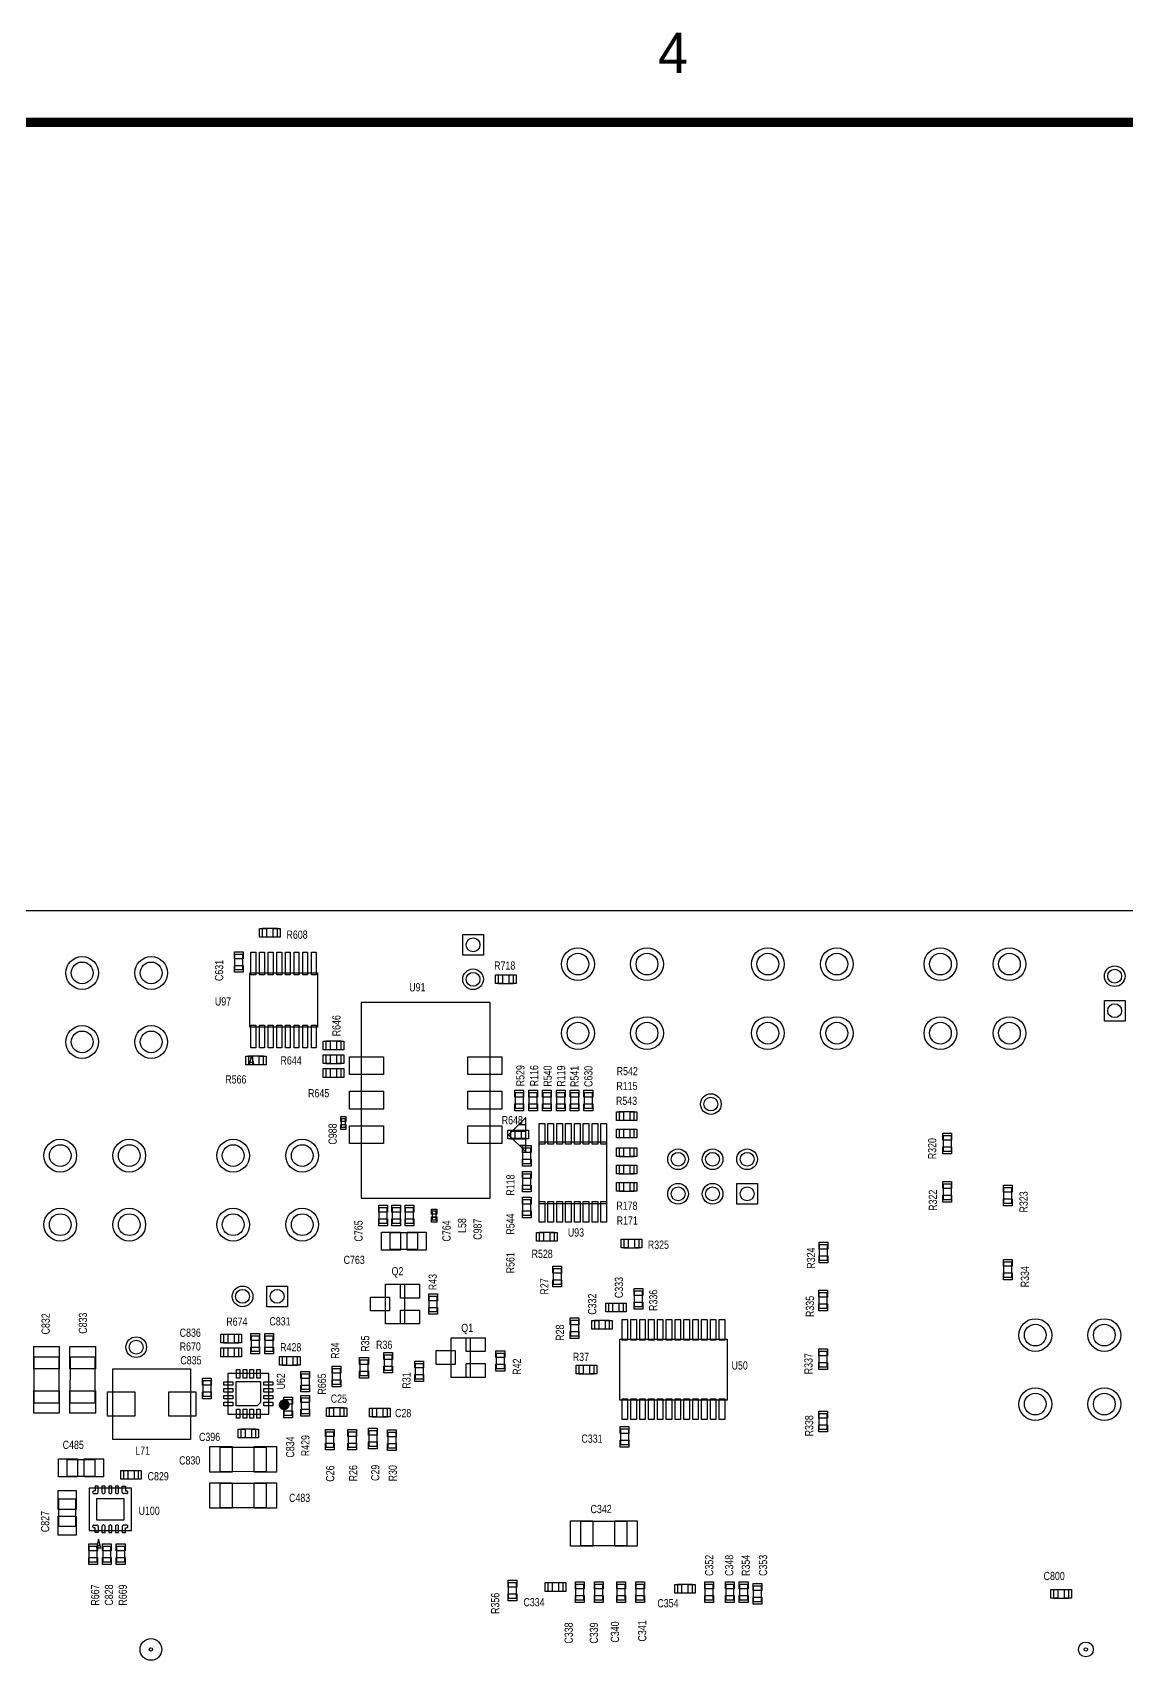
# Model space of a CAD drawing. Extents: x -13164 to 30582, y -10288 to 18382.
# Drawn here: x 5729 to 10482, y 11104 to 18197 of the extents above; entities that cross this region are included whole.
import ezdxf
from ezdxf.enums import TextEntityAlignment as Align

# ---------------------------------------------------------------- set-up
doc = ezdxf.new("R2010")
doc.units = 0
doc.layers.add('DF_ASSEMBLY_NOTES', color=2, linetype='CONTINUOUS')
doc.layers.add('DF_OUTLINE', color=110, linetype='CONTINUOUS')

# ---------------------------------------------------------------- blocks, each defined once
blk = doc.blocks.new('FIGURE_CIRCLE')
blk.add_circle((0, 0), 0.5)
blk = doc.blocks.new('FIGURE_SQUARE')
blk.add_lwpolyline([(-0.5, -0.5), (-0.5, 0.5), (0.5, 0.5), (0.5, -0.5)], close=True)

msp = doc.modelspace()

# ---------------------------------------------------------------- linework, layer by layer
at = {"layer": 'DF_ASSEMBLY_NOTES'}
for points in [[(14626.018, 14381.536), (14626.018, -3335), (2815, -3335), (2815, 14381.536), (14626.018, 14381.536)], [(6792.1615, 14302.768), (6726.1615, 14302.768), (6726.1615, 14266.768), (6792.1615, 14266.768), (6792.1615, 14302.768)], [(6606.1615, 14190.268), (6606.1615, 14124.268), (6642.1615, 14124.268), (6642.1615, 14190.268), (6606.1615, 14190.268)], [(6672.1615, 13874.518), (6672.1615, 14110.018), (6966.1615, 14110.018), (6966.1615, 13874.518), (6672.1615, 13874.518)], [(7752.1615, 14064.268), (7818.1615, 14064.268), (7818.1615, 14100.268), (7752.1615, 14100.268), (7752.1615, 14064.268)], [(7717.1704, 13981.9985), (7156.1344, 13981.9985), (7156.1344, 13131.6155), (7717.1704, 13131.6155), (7717.1704, 13981.9985)], [(7003.0188, 13776.9977), (7069.0188, 13776.9977), (7069.0188, 13812.9977), (7003.0188, 13812.9977), (7003.0188, 13776.9977)], [(6732.1615, 13747.765), (6666.1615, 13747.765), (6666.1615, 13711.765), (6732.1615, 13711.765), (6732.1615, 13747.765)], [(6679.8385, 13748.365), (6689.2165, 13710.865), (6670.4785, 13710.865), (6679.8385, 13748.365)], [(6686.932, 13720), (6672.7585, 13720)], [(7069.0173, 13693.0007), (7003.0173, 13693.0007), (7003.0173, 13657.0007), (7069.0173, 13657.0007), (7069.0173, 13693.0007)], [(7069.0188, 13753), (7003.0188, 13753), (7003.0188, 13717), (7069.0188, 13717), (7069.0188, 13753)], [(7861.6615, 13522.768), (7861.6615, 13588.768), (7825.6615, 13588.768), (7825.6615, 13522.768), (7861.6615, 13522.768)], [(7885.6645, 13588.768), (7885.6645, 13522.768), (7921.6645, 13522.768), (7921.6645, 13588.768), (7885.6645, 13588.768)], [(7981.6615, 13522.768), (7981.6615, 13588.768), (7945.6615, 13588.768), (7945.6615, 13522.768), (7981.6615, 13522.768)], [(8005.6615, 13588.768), (8005.6615, 13522.768), (8041.6615, 13522.768), (8041.6615, 13588.768), (8005.6615, 13588.768)], [(8101.6615, 13522.768), (8101.6615, 13588.768), (8065.6615, 13588.768), (8065.6615, 13522.768), (8101.6615, 13522.768)], [(8161.6615, 13522.768), (8161.6615, 13588.768), (8125.6615, 13588.768), (8125.6615, 13522.768), (8161.6615, 13522.768)], [(7088.1064, 13438.9169), (7088.1064, 13476.4169), (7070.1064, 13476.4169), (7070.1064, 13438.9169), (7088.1064, 13438.9169)], [(7796.6524, 13406.807), (7871.6524, 13331.807), (7871.6524, 13481.807), (7796.6524, 13406.807)], [(7871.6524, 13480), (7869.8454, 13480)], [(8343.5515, 13505.5), (8277.5515, 13505.5), (8277.5515, 13469.5), (8343.5515, 13469.5), (8343.5515, 13505.5)], [(7088.1064, 13450.9169), (7088.1064, 13464.4169), (7070.1064, 13464.4169), (7070.1064, 13450.9169), (7088.1064, 13450.9169)], [(7805.3725, 13389.4309), (7871.3725, 13389.4309), (7871.3725, 13425.4309), (7805.3725, 13425.4309), (7805.3725, 13389.4309)], [(7871.6524, 13420), (7809.8454, 13420)], [(7871.6524, 13450), (7839.8454, 13450)], [(8343.5515, 13430.0335), (8277.5515, 13430.0335), (8277.5515, 13394.0335), (8343.5515, 13394.0335), (8343.5515, 13430.0335)], [(7871.6524, 13390), (7813.4595, 13390)], [(7871.6524, 13360), (7843.4595, 13360)], [(7894.018, 13282), (7894.018, 13348), (7858.018, 13348), (7858.018, 13282), (7894.018, 13282)], [(8223.805, 13107.8965), (8223.805, 13373.6395), (7928.518, 13373.6395), (7928.518, 13107.8965), (8223.805, 13107.8965)], [(8343.5515, 13348.4665), (8277.5515, 13348.4665), (8277.5515, 13312.4665), (8343.5515, 13312.4665), (8343.5515, 13348.4665)], [(9721.6615, 13335.7345), (9721.6615, 13401.7345), (9685.6615, 13401.7345), (9685.6615, 13335.7345), (9721.6615, 13335.7345)], [(8343.5515, 13273), (8277.5515, 13273), (8277.5515, 13237), (8343.5515, 13237), (8343.5515, 13273)], [(7858.018, 13235.5), (7858.018, 13169.5), (7894.018, 13169.5), (7894.018, 13235.5), (7858.018, 13235.5)], [(8343.5515, 13198), (8277.5515, 13198), (8277.5515, 13162), (8343.5515, 13162), (8343.5515, 13198)], [(7858.018, 13123), (7858.018, 13057), (7894.018, 13057), (7894.018, 13123), (7858.018, 13123)], [(9721.6615, 13125.7345), (9721.6615, 13191.7345), (9685.6615, 13191.7345), (9685.6615, 13125.7345), (9721.6615, 13125.7345)], [(9948.1615, 13175.8015), (9948.1615, 13109.8015), (9984.1615, 13109.8015), (9984.1615, 13175.8015), (9948.1615, 13175.8015)], [(7269.853, 13022.3275), (7269.853, 13088.3275), (7233.853, 13088.3275), (7233.853, 13022.3275), (7269.853, 13022.3275)], [(7326.853, 13022.3275), (7326.853, 13088.3275), (7290.853, 13088.3275), (7290.853, 13022.3275), (7326.853, 13022.3275)], [(7347.853, 13088.3275), (7347.853, 13022.3275), (7383.853, 13022.3275), (7383.853, 13088.3275), (7347.853, 13088.3275)], [(7464.853, 13074.0775), (7464.853, 13036.5775), (7482.853, 13036.5775), (7482.853, 13074.0775), (7464.853, 13074.0775)], [(7464.853, 13062.0775), (7464.853, 13048.5775), (7482.853, 13048.5775), (7482.853, 13062.0775), (7464.853, 13062.0775)], [(7281.853, 12981.0775), (7401.853, 12981.0775), (7401.853, 12907.5775), (7281.853, 12907.5775), (7281.853, 12981.0775)], [(7930.6615, 12945.268), (7996.6615, 12945.268), (7996.6615, 12981.268), (7930.6615, 12981.268), (7930.6615, 12945.268)], [(8298.628, 12915.268), (8364.628, 12915.268), (8364.628, 12951.268), (8298.628, 12951.268), (8298.628, 12915.268)], [(9183.1615, 12861.7345), (9183.1615, 12927.7345), (9147.1615, 12927.7345), (9147.1615, 12861.7345), (9183.1615, 12861.7345)], [(9948.1615, 12853.3015), (9948.1615, 12787.3015), (9984.1615, 12787.3015), (9984.1615, 12853.3015), (9948.1615, 12853.3015)], [(8026.6615, 12757.768), (8026.6615, 12823.768), (7990.6615, 12823.768), (7990.6615, 12757.768), (8026.6615, 12757.768)], [(7345.006, 12584.548), (7262.323, 12584.548), (7262.323, 12756.9895), (7345.006, 12756.9895), (7345.006, 12584.548)], [(7486.6615, 12637.765), (7486.6615, 12703.765), (7450.6615, 12703.765), (7450.6615, 12637.765), (7486.6615, 12637.765)], [(8379.1615, 12660.7345), (8379.1615, 12726.7345), (8343.1615, 12726.7345), (8343.1615, 12660.7345), (8379.1615, 12660.7345)], [(9181.6615, 12653.2345), (9181.6615, 12719.2345), (9145.6615, 12719.2345), (9145.6615, 12653.2345), (9181.6615, 12653.2345)], [(8296.6615, 12673.768), (8230.6615, 12673.768), (8230.6615, 12637.768), (8296.6615, 12637.768), (8296.6615, 12673.768)], [(8065.6615, 12598.768), (8065.6615, 12532.768), (8101.6615, 12532.768), (8101.6615, 12598.768), (8065.6615, 12598.768)], [(8236.195, 12598.768), (8170.195, 12598.768), (8170.195, 12562.768), (8236.195, 12562.768), (8236.195, 12598.768)], [(6558.1615, 12502.768), (6624.1615, 12502.768), (6624.1615, 12538.768), (6558.1615, 12538.768), (6558.1615, 12502.768)], [(6714.1615, 12465.2665), (6714.1615, 12531.2665), (6678.1615, 12531.2665), (6678.1615, 12465.2665), (6714.1615, 12465.2665)], [(6774.1615, 12465.268), (6774.1615, 12531.268), (6738.1615, 12531.268), (6738.1615, 12465.268), (6774.1615, 12465.268)], [(7630, 12352.048), (7547.323, 12352.048), (7547.323, 12524.488), (7630, 12524.488), (7630, 12352.048)], [(8280.3025, 12252.8995), (8280.3025, 12518.6365), (8746.8325, 12518.6365), (8746.8325, 12252.8995), (8280.3025, 12252.8995)], [(5734.6615, 12240.271), (5735.4115, 12441.271), (5841.9115, 12441.271), (5841.9115, 12240.271), (5735.4115, 12240.271)], [(5892.1615, 12240.271), (5892.9115, 12441.271), (5999.4115, 12441.271), (5999.4115, 12240.271), (5892.9115, 12240.271)], [(6558.16, 12442.768), (6624.16, 12442.768), (6624.16, 12478.768), (6558.16, 12478.768), (6558.16, 12442.768)], [(6813.1615, 12405.268), (6879.1615, 12405.268), (6879.1615, 12441.268), (6813.1615, 12441.268), (6813.1615, 12405.268)], [(7150.6615, 12426.268), (7150.6615, 12360.268), (7186.6615, 12360.268), (7186.6615, 12426.268), (7150.6615, 12426.268)], [(7255.6615, 12448.768), (7255.6615, 12382.768), (7291.6615, 12382.768), (7291.6615, 12448.768), (7255.6615, 12448.768)], [(7779.1615, 12390.268), (7779.1615, 12456.268), (7743.1615, 12456.268), (7743.1615, 12390.268), (7779.1615, 12390.268)], [(9181.6615, 12398.2345), (9181.6615, 12464.2345), (9145.6615, 12464.2345), (9145.6615, 12398.2345), (9181.6615, 12398.2345)], [(6399.7015, 12082.225), (6077.857, 12082.225), (6077.857, 12389.305), (6414.46, 12389.305), (6414.46, 12082.225), (6399.7015, 12082.225)], [(6577.573, 12192.1765), (6754.756, 12192.1765), (6754.756, 12369.3595), (6577.573, 12369.3595), (6577.573, 12192.1765)], [(6931.6615, 12300.2665), (6931.6615, 12366.2665), (6895.6615, 12366.2665), (6895.6615, 12300.2665), (6931.6615, 12300.2665)], [(7066.6615, 12322.768), (7066.6615, 12388.768), (7030.6615, 12388.768), (7030.6615, 12322.768), (7066.6615, 12322.768)], [(7390.6615, 12411.268), (7390.6615, 12345.268), (7426.6615, 12345.268), (7426.6615, 12411.268), (7390.6615, 12411.268)], [(8168.695, 12403.768), (8102.695, 12403.768), (8102.695, 12367.768), (8168.695, 12367.768), (8168.695, 12403.768)], [(6468.163, 12336.2665), (6468.163, 12270.2665), (6504.163, 12270.2665), (6504.163, 12336.2665), (6468.163, 12336.2665)], [(6613.018, 12333.9145), (6719.305, 12333.9145), (6719.305, 12242.3845), (6704.548, 12227.6275), (6613.018, 12227.6275), (6613.018, 12333.9145)], [(6820.6645, 12253.7695), (6820.6645, 12187.7695), (6856.6645, 12187.7695), (6856.6645, 12253.7695), (6820.6645, 12253.7695)], [(6931.6585, 12195.268), (6931.6585, 12261.268), (6895.6585, 12261.268), (6895.6585, 12195.268), (6931.6585, 12195.268)], [(7017.154, 12182.9905), (7083.154, 12182.9905), (7083.154, 12218.9905), (7017.154, 12218.9905), (7017.154, 12182.9905)], [(7204.654, 12180.7405), (7270.654, 12180.7405), (7270.654, 12216.7405), (7204.654, 12216.7405), (7204.654, 12180.7405)], [(9145.6615, 12193.3015), (9145.6615, 12127.3015), (9181.6615, 12127.3015), (9181.6615, 12193.3015), (9145.6615, 12193.3015)], [(6699.16, 12126.2665), (6633.16, 12126.2665), (6633.16, 12090.2665), (6699.16, 12090.2665), (6699.16, 12126.2665)], [(7038.154, 12047.9905), (7038.154, 12113.9905), (7002.154, 12113.9905), (7002.154, 12047.9905), (7038.154, 12047.9905)], [(7135.654, 12047.9905), (7135.654, 12113.9905), (7099.654, 12113.9905), (7099.654, 12047.9905), (7135.654, 12047.9905)], [(7225.654, 12053.2405), (7225.654, 12119.2405), (7189.654, 12119.2405), (7189.654, 12053.2405), (7225.654, 12053.2405)], [(7272.154, 12111.7405), (7272.154, 12045.7405), (7308.154, 12045.7405), (7308.154, 12111.7405), (7272.154, 12111.7405)], [(8283.1585, 12126.268), (8283.1585, 12060.268), (8319.1585, 12060.268), (8319.1585, 12126.268), (8283.1585, 12126.268)], [(5998.6615, 11921.518), (5878.6615, 11921.518), (5878.6615, 11995.018), (5998.6615, 11995.018), (5998.6615, 11921.518)], [(6744.1585, 11941.768), (6543.1585, 11942.518), (6543.1585, 12049.018), (6744.1585, 12049.018), (6744.1585, 11942.518)], [(6123.1615, 11910.268), (6189.1615, 11910.268), (6189.1615, 11946.268), (6123.1615, 11946.268), (6123.1615, 11910.268)], [(5974.6315, 11869.798), (5974.6315, 11686.738), (6157.6915, 11686.738), (6157.6915, 11869.798), (5974.6315, 11869.798)], [(6013.9, 11852.3815), (6013.9, 11878.963), (6000.3115, 11878.963), (6000.3115, 11858.293), (5995.3045, 11858.293)], [(5995.3045, 11846.47), (6007.9885, 11846.47)], [(6043.4365, 11878.6615), (6029.8435, 11878.6615), (6029.8435, 11852.9665)], [(6043.4365, 11852.9665), (6043.4365, 11878.6615)], [(6072.958, 11878.6615), (6059.365, 11878.6615), (6059.365, 11852.9665)], [(6072.958, 11852.9665), (6072.958, 11878.6615)], [(6102.4795, 11878.6615), (6088.8865, 11878.6615), (6088.8865, 11852.9665)], [(6102.4795, 11852.9665), (6102.4795, 11878.6615)], [(6118.423, 11852.3815), (6118.423, 11878.963), (6132.0115, 11878.963), (6132.0115, 11858.293), (6137.0185, 11858.293)], [(6137.0185, 11846.47), (6124.3345, 11846.47)], [(6744.1585, 11784.268), (6543.1585, 11785.018), (6543.1585, 11891.518), (6744.1585, 11891.518), (6744.1585, 11785.018)], [(5841.9115, 11703.268), (5841.9115, 11823.268), (5915.4115, 11823.268), (5915.4115, 11703.268), (5841.9115, 11703.268)], [(5995.3045, 11710.066), (6007.9885, 11710.066)], [(6013.9, 11704.1545), (6013.9, 11677.573), (6000.3115, 11677.573), (6000.3115, 11698.243), (5995.3045, 11698.243)], [(6029.8435, 11703.5695), (6029.8435, 11677.8745)], [(6029.8435, 11677.8745), (6043.4365, 11677.8745), (6043.4365, 11703.5695)], [(6059.365, 11703.5695), (6059.365, 11677.8745)], [(6059.365, 11677.8745), (6072.958, 11677.8745), (6072.958, 11703.5695)], [(6088.8865, 11703.5695), (6088.8865, 11677.8745)], [(6088.8865, 11677.8745), (6102.4795, 11677.8745), (6102.4795, 11703.5695)], [(6118.423, 11704.1545), (6118.423, 11677.573), (6132.0115, 11677.573), (6132.0115, 11698.243), (6137.0185, 11698.243)], [(6137.0185, 11710.066), (6124.3345, 11710.066)], [(8311.6615, 11619.268), (8110.6615, 11620.018), (8110.6615, 11726.518), (8311.6615, 11726.518), (8311.6615, 11620.018)], [(6015.073, 11647.963), (6005.683, 11610.463), (6024.445, 11610.463), (6015.073, 11647.963)], [(5973.1615, 11616.271), (5973.1615, 11550.271), (6009.1615, 11550.271), (6009.1615, 11616.271), (5973.1615, 11616.271)], [(6022.0617, 11620), (6008.0712, 11620)], [(6033.16, 11616.2695), (6033.16, 11550.2695), (6069.16, 11550.2695), (6069.16, 11616.2695), (6033.16, 11616.2695)], [(6093.1645, 11616.2695), (6093.1645, 11550.2695), (6129.1645, 11550.2695), (6129.1645, 11616.2695), (6093.1645, 11616.2695)], [(7831.6615, 11392.768), (7831.6615, 11458.768), (7795.6615, 11458.768), (7795.6615, 11392.768), (7831.6615, 11392.768)], [(8034.1615, 11458.768), (7968.1615, 11458.768), (7968.1615, 11422.768), (8034.1615, 11422.768), (8034.1615, 11458.768)], [(8088.163, 11451.265), (8088.163, 11385.265), (8124.163, 11385.265), (8124.163, 11451.265), (8088.163, 11451.265)], [(8206.6615, 11385.271), (8206.6615, 11451.271), (8170.6615, 11451.271), (8170.6615, 11385.271), (8206.6615, 11385.271)], [(8304.1615, 11385.271), (8304.1615, 11451.271), (8268.1615, 11451.271), (8268.1615, 11385.271), (8304.1615, 11385.271)], [(8386.6615, 11385.268), (8386.6615, 11451.268), (8350.6615, 11451.268), (8350.6615, 11385.268), (8386.6615, 11385.268)], [(8596.6615, 11451.268), (8530.6615, 11451.268), (8530.6615, 11415.268), (8596.6615, 11415.268), (8596.6615, 11451.268)], [(8650.6615, 11451.268), (8650.6615, 11385.268), (8686.6615, 11385.268), (8686.6615, 11451.268), (8650.6615, 11451.268)], [(8776.6615, 11385.268), (8776.6615, 11451.268), (8740.6615, 11451.268), (8740.6615, 11385.268), (8776.6615, 11385.268)], [(8836.6615, 11385.268), (8836.6615, 11451.268), (8800.6615, 11451.268), (8800.6615, 11385.268), (8836.6615, 11385.268)], [(8896.6615, 11377.768), (8896.6615, 11443.768), (8860.6615, 11443.768), (8860.6615, 11377.768), (8896.6615, 11377.768)], [(10231.6615, 11428.768), (10165.6615, 11428.768), (10165.6615, 11392.768), (10231.6615, 11392.768), (10231.6615, 11428.768)]]:
    msp.add_lwpolyline(points, dxfattribs=at)
at = {"layer": 'DF_ASSEMBLY_NOTES', "const_width": 23.622}
msp.add_lwpolyline([(6810.2005, 12232.9924, 1), (6833.8303, 12232.9924, 1), (6810.2005, 12232.9924)], format="xyb", dxfattribs=at)
at = {"layer": 'DF_ASSEMBLY_NOTES'}
for points in [[(5995.3045, 11858.293, 0.414719), (5989.393, 11852.3815)], [(5989.393, 11852.3814, 0.4147), (5995.3045, 11846.4699)], [(6007.9886, 11846.4699, 0.414526), (6013.9001, 11852.3815)], [(6029.8435, 11852.9665, 0.414278), (6036.64, 11846.1685)], [(6036.64, 11846.1685, 0.414278), (6043.4365, 11852.9665)], [(6059.365, 11852.9665, 0.414278), (6066.1615, 11846.1685)], [(6066.1615, 11846.1685, 0.414278), (6072.958, 11852.9665)], [(6088.8865, 11852.9665, 0.414278), (6095.683, 11846.1685)], [(6095.683, 11846.1685, 0.414278), (6102.4795, 11852.9665)], [(6118.423, 11852.3814, 0.414521), (6124.3345, 11846.4699)], [(6142.93, 11852.3815, 0.414719), (6137.0185, 11858.293)], [(6137.0186, 11846.4699, 0.4147), (6142.9301, 11852.3814)], [(5995.3045, 11710.066, 0.414705), (5989.393, 11704.1544)], [(5989.393, 11704.1545, 0.414719), (5995.3045, 11698.243)], [(6013.9001, 11704.1544, 0.414531), (6007.9885, 11710.066)], [(6036.64, 11710.3675, 0.414278), (6029.8435, 11703.5695)], [(6043.4365, 11703.5695, 0.414278), (6036.64, 11710.3675)], [(6066.1615, 11710.3675, 0.414278), (6059.365, 11703.5695)], [(6072.958, 11703.5695, 0.414278), (6066.1615, 11710.3675)], [(6095.683, 11710.3675, 0.414278), (6088.8865, 11703.5695)], [(6102.4795, 11703.5695, 0.414278), (6095.683, 11710.3675)], [(6124.3345, 11710.066, 0.414526), (6118.423, 11704.1544)], [(6142.9301, 11704.1544, 0.41471), (6137.0185, 11710.066)], [(6137.0185, 11698.243, 0.414719), (6142.93, 11704.1545)]]:
    msp.add_lwpolyline(points, format="xyb", dxfattribs=at)
at = {"layer": 'DF_OUTLINE', "const_width": 40.161}
msp.add_lwpolyline([(-12543.311, -9692.519), (29956.689, -9692.519), (29956.689, 17807.481), (-12543.311, 17807.481), (-12543.311, -9692.519)], dxfattribs=at)

# ---------------------------------------------------------------- block references
at = {"layer": 'DF_ASSEMBLY_NOTES'}
for name, p, xscale, yscale in [('FIGURE_SQUARE', (6729.628, 14284.768), 30.1185, 37.8015), ('FIGURE_SQUARE', (6788.695, 14284.768), 30.1185, 37.8015), ('FIGURE_SQUARE', (7642.6615, 14232.268), 89.7585, 89.7585), ('FIGURE_CIRCLE', (7642.6615, 14232.268), 60.2415, 60.2415), ('FIGURE_SQUARE', (6624.1615, 14186.8015), 37.8015, 30.1185), ('FIGURE_SQUARE', (6687.9115, 14151.268), 21, 98.9115), ('FIGURE_SQUARE', (6725.4115, 14151.268), 21, 98.9115), ('FIGURE_SQUARE', (6762.9115, 14151.268), 21, 98.9115), ('FIGURE_SQUARE', (6800.4115, 14151.268), 21, 98.9115), ('FIGURE_SQUARE', (6837.9115, 14151.268), 21, 98.9115), ('FIGURE_SQUARE', (6875.4115, 14151.268), 21, 98.9115), ('FIGURE_SQUARE', (6912.9115, 14151.268), 21, 98.9115), ('FIGURE_SQUARE', (6950.4115, 14151.268), 21, 98.9115), ('FIGURE_CIRCLE', (8098.6615, 14148.268), 142.323, 142.323), ('FIGURE_CIRCLE', (8098.6615, 14148.268), 94.482, 94.482), ('FIGURE_CIRCLE', (8398.6615, 14148.268), 142.323, 142.323), ('FIGURE_CIRCLE', (8398.6615, 14148.268), 94.482, 94.482), ('FIGURE_CIRCLE', (8923.6615, 14148.268), 142.323, 142.323), ('FIGURE_CIRCLE', (8923.6615, 14148.268), 94.482, 94.482), ('FIGURE_CIRCLE', (9223.6615, 14148.268), 142.323, 142.323), ('FIGURE_CIRCLE', (9223.6615, 14148.268), 94.482, 94.482), ('FIGURE_CIRCLE', (9673.6615, 14148.268), 142.323, 142.323), ('FIGURE_CIRCLE', (9673.6615, 14148.268), 94.482, 94.482), ('FIGURE_CIRCLE', (9973.6615, 14148.268), 142.323, 142.323), ('FIGURE_CIRCLE', (9973.6615, 14148.268), 94.482, 94.482), ('FIGURE_CIRCLE', (5943.853, 14109.8275), 142.323, 142.323), ('FIGURE_CIRCLE', (5943.853, 14109.8275), 94.482, 94.482), ('FIGURE_CIRCLE', (6243.853, 14109.8275), 142.323, 142.323), ('FIGURE_CIRCLE', (6243.853, 14109.8275), 94.482, 94.482), ('FIGURE_SQUARE', (6624.1615, 14127.7345), 37.8015, 30.1185), ('FIGURE_CIRCLE', (7642.6615, 14082.268), 89.7585, 89.7585), ('FIGURE_CIRCLE', (10431.1615, 14095.768), 89.7585, 89.7585), ('FIGURE_CIRCLE', (10431.1615, 14095.768), 60.2415, 60.2415), ('FIGURE_CIRCLE', (7642.6615, 14082.268), 60.2415, 60.2415), ('FIGURE_SQUARE', (7755.628, 14082.268), 30.1185, 37.8015), ('FIGURE_SQUARE', (7814.695, 14082.268), 30.1185, 37.8015), ('FIGURE_SQUARE', (10431.1615, 13945.768), 89.7585, 89.7585), ('FIGURE_CIRCLE', (10431.1615, 13945.768), 60.2415, 60.2415), ('FIGURE_CIRCLE', (8098.6615, 13848.268), 142.323, 142.323), ('FIGURE_CIRCLE', (8398.6615, 13848.268), 142.323, 142.323), ('FIGURE_CIRCLE', (8923.6615, 13848.268), 142.323, 142.323), ('FIGURE_CIRCLE', (9223.6615, 13848.268), 142.323, 142.323), ('FIGURE_CIRCLE', (9673.6615, 13848.268), 142.323, 142.323), ('FIGURE_CIRCLE', (9973.6615, 13848.268), 142.323, 142.323), ('FIGURE_CIRCLE', (5943.853, 13809.8275), 142.323, 142.323), ('FIGURE_CIRCLE', (5943.853, 13809.8275), 94.482, 94.482), ('FIGURE_CIRCLE', (6243.853, 13809.8275), 142.323, 142.323), ('FIGURE_CIRCLE', (6243.853, 13809.8275), 94.482, 94.482), ('FIGURE_SQUARE', (6687.9115, 13833.268), 21, 98.9115), ('FIGURE_SQUARE', (6725.4115, 13833.268), 21, 98.9115), ('FIGURE_SQUARE', (6762.9115, 13833.268), 21, 98.9115), ('FIGURE_SQUARE', (6800.4115, 13833.268), 21, 98.9115), ('FIGURE_SQUARE', (6837.9115, 13833.268), 21, 98.9115), ('FIGURE_SQUARE', (6875.4115, 13833.268), 21, 98.9115), ('FIGURE_SQUARE', (6912.9115, 13833.268), 21, 98.9115), ('FIGURE_SQUARE', (6950.4115, 13833.268), 21, 98.9115), ('FIGURE_CIRCLE', (8098.6615, 13848.268), 94.482, 94.482), ('FIGURE_CIRCLE', (8398.6615, 13848.268), 94.482, 94.482), ('FIGURE_CIRCLE', (8923.6615, 13848.268), 94.482, 94.482), ('FIGURE_CIRCLE', (9223.6615, 13848.268), 94.482, 94.482), ('FIGURE_CIRCLE', (9673.6615, 13848.268), 94.482, 94.482), ('FIGURE_CIRCLE', (9973.6615, 13848.268), 94.482, 94.482), ('FIGURE_SQUARE', (7006.4853, 13794.9977), 30.1185, 37.8015), ('FIGURE_SQUARE', (7065.5523, 13794.9977), 30.1185, 37.8015), ('FIGURE_SQUARE', (6669.628, 13729.765), 30.1185, 37.8015), ('FIGURE_SQUARE', (6728.695, 13729.765), 30.1185, 37.8015), ('FIGURE_SQUARE', (7006.4838, 13675.0007), 30.1185, 37.8015), ('FIGURE_SQUARE', (7006.4853, 13735), 30.1185, 37.8015), ('FIGURE_SQUARE', (7065.5508, 13675.0007), 30.1185, 37.8015), ('FIGURE_SQUARE', (7065.5523, 13735), 30.1185, 37.8015), ('FIGURE_SQUARE', (7179.7624, 13706.807), 148.2285, 77.9535), ('FIGURE_SQUARE', (7693.5424, 13706.807), 148.2285, 77.9535), ('FIGURE_SQUARE', (7179.7624, 13556.807), 148.2285, 77.9535), ('FIGURE_SQUARE', (7693.5424, 13556.807), 148.2285, 77.9535), ('FIGURE_SQUARE', (7843.6615, 13585.3015), 37.8015, 30.1185), ('FIGURE_SQUARE', (7903.6645, 13585.3015), 37.8015, 30.1185), ('FIGURE_SQUARE', (7963.6615, 13585.3015), 37.8015, 30.1185), ('FIGURE_SQUARE', (8023.6615, 13585.3015), 37.8015, 30.1185), ('FIGURE_SQUARE', (8083.6615, 13585.3015), 37.8015, 30.1185), ('FIGURE_SQUARE', (8143.6615, 13585.3015), 37.8015, 30.1185), ('FIGURE_CIRCLE', (8676.16, 13540), 89.7585, 89.7585), ('FIGURE_CIRCLE', (8676.16, 13540), 60.2415, 60.2415), ('FIGURE_SQUARE', (7079.1064, 13474.9169), 22.4415, 22.4415), ('FIGURE_SQUARE', (7843.6615, 13526.2345), 37.8015, 30.1185), ('FIGURE_SQUARE', (7903.6645, 13526.2345), 37.8015, 30.1185), ('FIGURE_SQUARE', (7963.6615, 13526.2345), 37.8015, 30.1185), ('FIGURE_SQUARE', (8023.6615, 13526.2345), 37.8015, 30.1185), ('FIGURE_SQUARE', (8083.6615, 13526.2345), 37.8015, 30.1185), ('FIGURE_SQUARE', (8143.6615, 13526.2345), 37.8015, 30.1185), ('FIGURE_SQUARE', (8281.018, 13487.5), 30.1185, 37.8015), ('FIGURE_SQUARE', (8340.085, 13487.5), 30.1185, 37.8015), ('FIGURE_SQUARE', (7079.1064, 13440.4169), 22.4415, 22.4415), ('FIGURE_SQUARE', (7179.7624, 13406.807), 148.2285, 77.9535), ('FIGURE_SQUARE', (7693.5424, 13406.807), 148.2285, 77.9535), ('FIGURE_SQUARE', (7808.839, 13407.4309), 30.1185, 37.8015), ('FIGURE_SQUARE', (7867.906, 13407.4309), 30.1185, 37.8015), ('FIGURE_SQUARE', (7941.805, 13410.5485), 24.213, 89.7585), ('FIGURE_SQUARE', (7980.1915, 13410.5485), 24.213, 89.7585), ('FIGURE_SQUARE', (8018.5765, 13410.5485), 24.213, 89.7585), ('FIGURE_SQUARE', (8056.963, 13410.5485), 24.213, 89.7585), ('FIGURE_SQUARE', (8095.36, 13410.5485), 24.213, 89.7585), ('FIGURE_SQUARE', (8133.7465, 13410.5485), 24.213, 89.7585), ('FIGURE_SQUARE', (8172.1315, 13410.5485), 24.213, 89.7585), ('FIGURE_SQUARE', (8210.518, 13410.5485), 24.213, 89.7585), ('FIGURE_SQUARE', (8281.018, 13412.0335), 30.1185, 37.8015), ('FIGURE_SQUARE', (8340.085, 13412.0335), 30.1185, 37.8015), ('FIGURE_SQUARE', (9703.6615, 13398.268), 37.8015, 30.1185), ('FIGURE_CIRCLE', (5848.6645, 13315.768), 142.323, 142.323), ('FIGURE_CIRCLE', (5848.6645, 13315.768), 94.482, 94.482), ('FIGURE_CIRCLE', (6148.6645, 13315.768), 142.323, 142.323), ('FIGURE_CIRCLE', (6148.6645, 13315.768), 94.482, 94.482), ('FIGURE_CIRCLE', (6600.1615, 13315.768), 142.323, 142.323), ('FIGURE_CIRCLE', (6600.1615, 13315.768), 94.482, 94.482), ('FIGURE_CIRCLE', (6900.1615, 13315.768), 142.323, 142.323), ('FIGURE_CIRCLE', (6900.1615, 13315.768), 94.482, 94.482), ('FIGURE_SQUARE', (7876.018, 13344.5335), 37.8015, 30.1185), ('FIGURE_SQUARE', (8281.018, 13330.4665), 30.1185, 37.8015), ('FIGURE_SQUARE', (8340.085, 13330.4665), 30.1185, 37.8015), ('FIGURE_CIRCLE', (8533.66, 13300), 89.7585, 89.7585), ('FIGURE_CIRCLE', (8683.66, 13300), 89.7585, 89.7585), ('FIGURE_CIRCLE', (8833.66, 13300), 89.7585, 89.7585), ('FIGURE_SQUARE', (9703.6615, 13339.201), 37.8015, 30.1185), ('FIGURE_SQUARE', (7876.018, 13285.4665), 37.8015, 30.1185), ('FIGURE_SQUARE', (8281.018, 13255), 30.1185, 37.8015), ('FIGURE_SQUARE', (8340.085, 13255), 30.1185, 37.8015), ('FIGURE_CIRCLE', (8533.66, 13300), 60.2415, 60.2415), ('FIGURE_CIRCLE', (8683.66, 13300), 60.2415, 60.2415), ('FIGURE_CIRCLE', (8833.66, 13300), 60.2415, 60.2415), ('FIGURE_SQUARE', (7876.018, 13232.0335), 37.8015, 30.1185), ('FIGURE_SQUARE', (8281.018, 13180), 30.1185, 37.8015), ('FIGURE_SQUARE', (8340.085, 13180), 30.1185, 37.8015), ('FIGURE_CIRCLE', (8533.66, 13150), 89.7585, 89.7585), ('FIGURE_CIRCLE', (8683.66, 13150), 89.7585, 89.7585), ('FIGURE_SQUARE', (8833.66, 13150), 89.7585, 89.7585), ('FIGURE_SQUARE', (9703.6615, 13188.268), 37.8015, 30.1185), ('FIGURE_SQUARE', (7876.018, 13172.9665), 37.8015, 30.1185), ('FIGURE_SQUARE', (7876.018, 13119.5335), 37.8015, 30.1185), ('FIGURE_CIRCLE', (8533.66, 13150), 60.2415, 60.2415), ('FIGURE_CIRCLE', (8683.66, 13150), 60.2415, 60.2415), ('FIGURE_CIRCLE', (8833.66, 13150), 60.2415, 60.2415), ('FIGURE_SQUARE', (9703.6615, 13129.201), 37.8015, 30.1185), ('FIGURE_SQUARE', (9966.1615, 13172.335), 37.8015, 30.1185), ('FIGURE_SQUARE', (9966.1615, 13113.268), 37.8015, 30.1185), ('FIGURE_CIRCLE', (5848.6645, 13015.768), 142.323, 142.323), ('FIGURE_CIRCLE', (5848.6645, 13015.768), 94.482, 94.482), ('FIGURE_CIRCLE', (6148.6645, 13015.768), 142.323, 142.323), ('FIGURE_CIRCLE', (6148.6645, 13015.768), 94.482, 94.482), ('FIGURE_CIRCLE', (6600.1615, 13015.768), 142.323, 142.323), ('FIGURE_CIRCLE', (6600.1615, 13015.768), 94.482, 94.482), ('FIGURE_CIRCLE', (6900.1615, 13015.768), 142.323, 142.323), ('FIGURE_CIRCLE', (6900.1615, 13015.768), 94.482, 94.482), ('FIGURE_SQUARE', (7251.853, 13084.861), 37.8015, 30.1185), ('FIGURE_SQUARE', (7308.853, 13084.861), 37.8015, 30.1185), ('FIGURE_SQUARE', (7365.853, 13084.861), 37.8015, 30.1185), ('FIGURE_SQUARE', (7473.853, 13072.5775), 22.4415, 22.4415), ('FIGURE_SQUARE', (7876.018, 13060.4665), 37.8015, 30.1185), ('FIGURE_SQUARE', (7941.805, 13070.9815), 24.213, 89.7585), ('FIGURE_SQUARE', (7980.1915, 13070.9815), 24.213, 89.7585), ('FIGURE_SQUARE', (8018.5765, 13070.9815), 24.213, 89.7585), ('FIGURE_SQUARE', (8056.963, 13070.9815), 24.213, 89.7585), ('FIGURE_SQUARE', (8095.36, 13070.9815), 24.213, 89.7585), ('FIGURE_SQUARE', (8133.7465, 13070.9815), 24.213, 89.7585), ('FIGURE_SQUARE', (8172.1315, 13070.9815), 24.213, 89.7585), ('FIGURE_SQUARE', (8210.518, 13070.9815), 24.213, 89.7585), ('FIGURE_SQUARE', (7251.853, 13025.794), 37.8015, 30.1185), ('FIGURE_SQUARE', (7285.975, 12944.3275), 82.677, 77.9535), ('FIGURE_SQUARE', (7308.853, 13025.794), 37.8015, 30.1185), ('FIGURE_SQUARE', (7365.853, 13025.794), 37.8015, 30.1185), ('FIGURE_SQUARE', (7397.731, 12944.3275), 82.677, 77.9535), ('FIGURE_SQUARE', (7473.853, 13038.0775), 22.4415, 22.4415), ('FIGURE_SQUARE', (7934.128, 12963.268), 30.1185, 37.8015), ('FIGURE_SQUARE', (7993.195, 12963.268), 30.1185, 37.8015), ('FIGURE_SQUARE', (8302.0945, 12933.268), 30.1185, 37.8015), ('FIGURE_SQUARE', (8361.1615, 12933.268), 30.1185, 37.8015), ('FIGURE_SQUARE', (9165.1615, 12924.268), 37.8015, 30.1185), ('FIGURE_SQUARE', (9165.1615, 12865.201), 37.8015, 30.1185), ('FIGURE_SQUARE', (9966.1615, 12849.835), 37.8015, 30.1185), ('FIGURE_SQUARE', (8008.6615, 12820.3015), 37.8015, 30.1185), ('FIGURE_SQUARE', (8008.6615, 12761.2345), 37.8015, 30.1185), ('FIGURE_SQUARE', (9966.1615, 12790.768), 37.8015, 30.1185), ('FIGURE_CIRCLE', (6640.9528, 12704.1023), 89.7585, 89.7585), ('FIGURE_CIRCLE', (6640.9528, 12704.1023), 60.2415, 60.2415), ('FIGURE_SQUARE', (6790.9528, 12704.1023), 89.7585, 89.7585), ('FIGURE_CIRCLE', (6790.9528, 12704.1023), 60.2415, 60.2415), ('FIGURE_SQUARE', (7238.695, 12670.768), 82.677, 60.2415), ('FIGURE_SQUARE', (7368.628, 12726.871), 82.677, 60.2415), ('FIGURE_SQUARE', (7468.6615, 12700.2985), 37.8015, 30.1185), ('FIGURE_SQUARE', (8361.1615, 12723.268), 37.8015, 30.1185), ('FIGURE_SQUARE', (9163.6615, 12715.768), 37.8015, 30.1185), ('FIGURE_SQUARE', (7368.628, 12614.665), 82.677, 60.2415), ('FIGURE_SQUARE', (7468.6615, 12641.2315), 37.8015, 30.1185), ('FIGURE_SQUARE', (8234.128, 12655.768), 30.1185, 37.8015), ('FIGURE_SQUARE', (8293.195, 12655.768), 30.1185, 37.8015), ('FIGURE_SQUARE', (8361.1615, 12664.201), 37.8015, 30.1185), ('FIGURE_SQUARE', (9163.6615, 12656.701), 37.8015, 30.1185), ('FIGURE_SQUARE', (8083.6615, 12595.3015), 37.8015, 30.1185), ('FIGURE_SQUARE', (8173.6615, 12580.768), 30.1185, 37.8015), ('FIGURE_SQUARE', (8232.7285, 12580.768), 30.1185, 37.8015), ('FIGURE_SQUARE', (8302.4425, 12558.2095), 24.213, 89.7585), ('FIGURE_SQUARE', (8340.823, 12558.2095), 24.213, 89.7585), ('FIGURE_SQUARE', (8379.208, 12558.2095), 24.213, 89.7585), ('FIGURE_SQUARE', (8417.5945, 12558.2095), 24.213, 89.7585), ('FIGURE_SQUARE', (8455.9795, 12558.2095), 24.213, 89.7585), ('FIGURE_SQUARE', (8494.366, 12558.2095), 24.213, 89.7585), ('FIGURE_SQUARE', (8532.763, 12558.2095), 24.213, 89.7585), ('FIGURE_SQUARE', (8571.1495, 12558.2095), 24.213, 89.7585), ('FIGURE_SQUARE', (8609.5345, 12558.2095), 24.213, 89.7585), ('FIGURE_SQUARE', (8647.921, 12558.2095), 24.213, 89.7585), ('FIGURE_SQUARE', (8686.306, 12558.2095), 24.213, 89.7585), ('FIGURE_SQUARE', (8724.6865, 12558.2095), 24.213, 89.7585), ('FIGURE_CIRCLE', (10086.1615, 12535.768), 142.323, 142.323), ('FIGURE_CIRCLE', (10086.1615, 12535.768), 94.482, 94.482), ('FIGURE_CIRCLE', (10386.1615, 12535.768), 142.323, 142.323), ('FIGURE_CIRCLE', (10386.1615, 12535.768), 94.482, 94.482), ('FIGURE_SQUARE', (5788.6615, 12437.149), 111.03, 97.4415), ('FIGURE_SQUARE', (5946.1615, 12437.149), 111.03, 97.4415), ('FIGURE_CIRCLE', (6178.6615, 12483.268), 89.7585, 89.7585), ('FIGURE_CIRCLE', (6178.6615, 12483.268), 60.2415, 60.2415), ('FIGURE_SQUARE', (6561.628, 12520.768), 30.1185, 37.8015), ('FIGURE_SQUARE', (6620.695, 12520.768), 30.1185, 37.8015), ('FIGURE_SQUARE', (6696.1615, 12527.8), 37.8015, 30.1185), ('FIGURE_SQUARE', (6696.1615, 12468.733), 37.8015, 30.1185), ('FIGURE_SQUARE', (6756.1615, 12527.8015), 37.8015, 30.1185), ('FIGURE_SQUARE', (6756.1615, 12468.7345), 37.8015, 30.1185), ('FIGURE_SQUARE', (7653.628, 12494.371), 82.677, 60.2415), ('FIGURE_SQUARE', (8083.6615, 12536.2345), 37.8015, 30.1185), ('FIGURE_SQUARE', (6561.6265, 12460.768), 30.1185, 37.8015), ('FIGURE_SQUARE', (6620.6935, 12460.768), 30.1185, 37.8015), ('FIGURE_SQUARE', (6816.628, 12423.268), 30.1185, 37.8015), ('FIGURE_SQUARE', (6875.695, 12423.268), 30.1185, 37.8015), ('FIGURE_SQUARE', (7168.6615, 12422.8015), 37.8015, 30.1185), ('FIGURE_SQUARE', (7273.6615, 12445.3015), 37.8015, 30.1185), ('FIGURE_SQUARE', (7408.6615, 12407.8015), 37.8015, 30.1185), ('FIGURE_SQUARE', (7523.695, 12438.268), 82.677, 60.2415), ('FIGURE_SQUARE', (7761.1615, 12452.8015), 37.8015, 30.1185), ('FIGURE_SQUARE', (9163.6615, 12460.768), 37.8015, 30.1185), ('FIGURE_SQUARE', (9163.6615, 12401.701), 37.8015, 30.1185), ('FIGURE_SQUARE', (6486.163, 12332.8), 37.8015, 30.1185), ('FIGURE_SQUARE', (6621.865, 12367.576), 15.36, 38.3865), ('FIGURE_SQUARE', (6651.403, 12367.576), 15.36, 38.3865), ('FIGURE_SQUARE', (6680.92, 12367.576), 15.36, 38.3865), ('FIGURE_SQUARE', (6710.458, 12367.576), 15.36, 38.3865), ('FIGURE_SQUARE', (6913.6615, 12362.8), 37.8015, 30.1185), ('FIGURE_SQUARE', (7048.6615, 12385.3015), 37.8015, 30.1185), ('FIGURE_SQUARE', (7168.6615, 12363.7345), 37.8015, 30.1185), ('FIGURE_SQUARE', (7273.6615, 12386.2345), 37.8015, 30.1185), ('FIGURE_SQUARE', (7408.6615, 12348.7345), 37.8015, 30.1185), ('FIGURE_SQUARE', (7653.628, 12382.165), 82.677, 60.2415), ('FIGURE_SQUARE', (7761.1615, 12393.7345), 37.8015, 30.1185), ('FIGURE_SQUARE', (8106.1615, 12385.768), 30.1185, 37.8015), ('FIGURE_SQUARE', (8165.2285, 12385.768), 30.1185, 37.8015), ('FIGURE_SQUARE', (5788.6615, 12244.393), 111.03, 97.4415), ('FIGURE_SQUARE', (5946.1615, 12244.393), 111.03, 97.4415), ('FIGURE_SQUARE', (6113.095, 12235.768), 118.695, 106.305), ('FIGURE_SQUARE', (6379.222, 12235.768), 118.695, 106.305), ('FIGURE_SQUARE', (6486.163, 12273.733), 37.8015, 30.1185), ('FIGURE_SQUARE', (6579.3565, 12325.0675), 38.3865, 15.36), ('FIGURE_SQUARE', (6579.3565, 12295.5295), 38.3865, 15.36), ('FIGURE_SQUARE', (6579.3565, 12266.0125), 38.3865, 15.36), ('FIGURE_SQUARE', (6752.9665, 12325.0675), 38.3865, 15.36), ('FIGURE_SQUARE', (6752.9665, 12295.5295), 38.3865, 15.36), ('FIGURE_SQUARE', (6752.9665, 12266.0125), 38.3865, 15.36), ('FIGURE_SQUARE', (6913.6585, 12257.8015), 37.8015, 30.1185), ('FIGURE_SQUARE', (6913.6615, 12303.733), 37.8015, 30.1185), ('FIGURE_SQUARE', (7048.6615, 12326.2345), 37.8015, 30.1185), ('FIGURE_CIRCLE', (10086.1615, 12235.768), 142.323, 142.323), ('FIGURE_CIRCLE', (10086.1615, 12235.768), 94.482, 94.482), ('FIGURE_CIRCLE', (10386.1615, 12235.768), 142.323, 142.323), ('FIGURE_CIRCLE', (10386.1615, 12235.768), 94.482, 94.482), ('FIGURE_SQUARE', (6579.3565, 12236.4745), 38.3865, 15.36), ('FIGURE_SQUARE', (6621.865, 12193.966), 15.36, 38.3865), ('FIGURE_SQUARE', (6651.403, 12193.966), 15.36, 38.3865), ('FIGURE_SQUARE', (6680.92, 12193.966), 15.36, 38.3865), ('FIGURE_SQUARE', (6710.458, 12193.966), 15.36, 38.3865), ('FIGURE_SQUARE', (6752.9665, 12236.4745), 38.3865, 15.36), ('FIGURE_SQUARE', (6838.6645, 12250.303), 37.8015, 30.1185), ('FIGURE_SQUARE', (6838.6645, 12191.236), 37.8015, 30.1185), ('FIGURE_SQUARE', (6913.6585, 12198.7345), 37.8015, 30.1185), ('FIGURE_SQUARE', (7020.6205, 12200.9905), 30.1185, 37.8015), ('FIGURE_SQUARE', (7079.6875, 12200.9905), 30.1185, 37.8015), ('FIGURE_SQUARE', (7208.1205, 12198.7405), 30.1185, 37.8015), ('FIGURE_SQUARE', (7267.1875, 12198.7405), 30.1185, 37.8015), ('FIGURE_SQUARE', (8302.4425, 12213.3265), 24.213, 89.7585), ('FIGURE_SQUARE', (8340.823, 12213.3265), 24.213, 89.7585), ('FIGURE_SQUARE', (8379.208, 12213.3265), 24.213, 89.7585), ('FIGURE_SQUARE', (8417.5945, 12213.3265), 24.213, 89.7585), ('FIGURE_SQUARE', (8455.9795, 12213.3265), 24.213, 89.7585), ('FIGURE_SQUARE', (8494.366, 12213.3265), 24.213, 89.7585), ('FIGURE_SQUARE', (8532.763, 12213.3265), 24.213, 89.7585), ('FIGURE_SQUARE', (8571.1495, 12213.3265), 24.213, 89.7585), ('FIGURE_SQUARE', (8609.5345, 12213.3265), 24.213, 89.7585), ('FIGURE_SQUARE', (8647.921, 12213.3265), 24.213, 89.7585), ('FIGURE_SQUARE', (8686.306, 12213.3265), 24.213, 89.7585), ('FIGURE_SQUARE', (8724.6865, 12213.3265), 24.213, 89.7585), ('FIGURE_SQUARE', (9163.6615, 12189.835), 37.8015, 30.1185), ('FIGURE_SQUARE', (7207.654, 12115.774), 37.8015, 30.1185), ('FIGURE_SQUARE', (8301.1585, 12122.8015), 37.8015, 30.1185), ('FIGURE_SQUARE', (9163.6615, 12130.768), 37.8015, 30.1185), ('FIGURE_SQUARE', (6636.6265, 12108.2665), 30.1185, 37.8015), ('FIGURE_SQUARE', (6695.6935, 12108.2665), 30.1185, 37.8015), ('FIGURE_SQUARE', (7020.154, 12110.524), 37.8015, 30.1185), ('FIGURE_SQUARE', (7020.154, 12051.457), 37.8015, 30.1185), ('FIGURE_SQUARE', (7117.654, 12110.524), 37.8015, 30.1185), ('FIGURE_SQUARE', (7117.654, 12051.457), 37.8015, 30.1185), ('FIGURE_SQUARE', (7207.654, 12056.707), 37.8015, 30.1185), ('FIGURE_SQUARE', (7290.154, 12108.274), 37.8015, 30.1185), ('FIGURE_SQUARE', (7290.154, 12049.207), 37.8015, 30.1185), ('FIGURE_SQUARE', (8301.1585, 12063.7345), 37.8015, 30.1185), ('FIGURE_SQUARE', (5882.7835, 11958.268), 82.677, 77.9535), ('FIGURE_SQUARE', (5994.5395, 11958.268), 82.677, 77.9535), ('FIGURE_SQUARE', (6547.2805, 11995.768), 97.4415, 111.03), ('FIGURE_SQUARE', (6740.0365, 11995.768), 97.4415, 111.03), ('FIGURE_SQUARE', (6126.628, 11928.268), 30.1185, 37.8015), ('FIGURE_SQUARE', (6185.695, 11928.268), 30.1185, 37.8015), ('FIGURE_SQUARE', (5878.6615, 11819.146), 77.9535, 82.677), ('FIGURE_SQUARE', (6547.2805, 11838.268), 97.4415, 111.03), ('FIGURE_SQUARE', (6740.0365, 11838.268), 97.4415, 111.03), ('FIGURE_SQUARE', (6066.1615, 11778.268), 118.11, 94.482), ('FIGURE_SQUARE', (5878.6615, 11707.39), 77.9535, 82.677), ('FIGURE_SQUARE', (8114.7835, 11673.268), 97.4415, 111.03), ('FIGURE_SQUARE', (8307.5395, 11673.268), 97.4415, 111.03), ('FIGURE_SQUARE', (5991.1615, 11612.8045), 37.8015, 30.1185), ('FIGURE_SQUARE', (5991.1615, 11553.7375), 37.8015, 30.1185), ('FIGURE_SQUARE', (6051.16, 11612.803), 37.8015, 30.1185), ('FIGURE_SQUARE', (6051.16, 11553.736), 37.8015, 30.1185), ('FIGURE_SQUARE', (6111.1645, 11612.803), 37.8015, 30.1185), ('FIGURE_SQUARE', (6111.1645, 11553.736), 37.8015, 30.1185), ('FIGURE_SQUARE', (7813.6615, 11455.3015), 37.8015, 30.1185), ('FIGURE_SQUARE', (7971.628, 11440.768), 30.1185, 37.8015), ('FIGURE_SQUARE', (8030.695, 11440.768), 30.1185, 37.8015), ('FIGURE_SQUARE', (8106.163, 11447.7985), 37.8015, 30.1185), ('FIGURE_SQUARE', (8188.6615, 11447.8045), 37.8015, 30.1185), ('FIGURE_SQUARE', (8286.1615, 11447.8045), 37.8015, 30.1185), ('FIGURE_SQUARE', (8368.6615, 11447.8015), 37.8015, 30.1185), ('FIGURE_SQUARE', (8534.128, 11433.268), 30.1185, 37.8015), ('FIGURE_SQUARE', (8593.195, 11433.268), 30.1185, 37.8015), ('FIGURE_SQUARE', (8668.6615, 11447.8015), 37.8015, 30.1185), ('FIGURE_SQUARE', (8758.6615, 11447.8015), 37.8015, 30.1185), ('FIGURE_SQUARE', (8818.6615, 11447.8015), 37.8015, 30.1185), ('FIGURE_SQUARE', (8878.6615, 11440.3015), 37.8015, 30.1185), ('FIGURE_SQUARE', (10169.128, 11410.768), 30.1185, 37.8015), ('FIGURE_SQUARE', (10228.195, 11410.768), 30.1185, 37.8015), ('FIGURE_SQUARE', (7813.6615, 11396.2345), 37.8015, 30.1185), ('FIGURE_SQUARE', (8106.163, 11388.7315), 37.8015, 30.1185), ('FIGURE_SQUARE', (8188.6615, 11388.7375), 37.8015, 30.1185), ('FIGURE_SQUARE', (8286.1615, 11388.7375), 37.8015, 30.1185), ('FIGURE_SQUARE', (8368.6615, 11388.7345), 37.8015, 30.1185), ('FIGURE_SQUARE', (8668.6615, 11388.7345), 37.8015, 30.1185), ('FIGURE_SQUARE', (8758.6615, 11388.7345), 37.8015, 30.1185), ('FIGURE_SQUARE', (8818.6615, 11388.7345), 37.8015, 30.1185), ('FIGURE_SQUARE', (8878.6615, 11381.2345), 37.8015, 30.1185), ('FIGURE_CIRCLE', (6242.86, 11169.238), 94.482, 94.482), ('FIGURE_CIRCLE', (6242.86, 11169.238), 14.7585, 14.7585), ('FIGURE_CIRCLE', (10305.853, 11169.238), 64.3635, 64.3635), ('FIGURE_CIRCLE', (10305.853, 11169.238), 14.7585, 14.7585)]:
    msp.add_blockref(name, p, dxfattribs=dict(at, xscale=xscale, yscale=yscale))

# ---------------------------------------------------------------- texts
at = {"layer": 'DF_ASSEMBLY_NOTES', "width": 0.802099}
for s, p in [('R608', (6831.853, 14258.3275)), ('R718', (7734.268, 14124.25)), ('U91', (7365.268, 14029.75)), ('U97', (6520.768, 13968.25)), ('R644', (6805.768, 13711.75)), ('R542', (8266.768, 13665.25)), ('R566', (6565.768, 13629.25)), ('R115', (8265.268, 13600.75)), ('R645', (6925.768, 13569.25)), ('R543', (8263.768, 13536.25)), ('R648', (7767.268, 13452.25)), ('R178', (8265.268, 13080.25)), ('R171', (8266.768, 13015.75)), ('U93', (8054.518, 12964)), ('R325', (8402.128, 12910.768)), ('C763', (7080.1615, 12844.768)), ('R528', (7897.018, 12871)), ('C836', (6367.6615, 12528.268)), ('R674', (6570.268, 12576.25)), ('C831', (6757.768, 12577.75)), ('R670', (6367.66, 12468.268)), ('R428', (6804.3402, 12464.8693)), ('R36', (7221.1615, 12475.768)), ('C835', (6370.6615, 12408.268)), ('R37', (8076.1615, 12423.268)), ('U50', (8766.1615, 12385.768)), ('C25', (7024.1944, 12241.6327)), ('C28', (7303.6615, 12178.768)), ('C485', (5859.1615, 12040.768)), ('C396', (6451.6615, 12075.268)), ('C331', (8113.6615, 12067.768)), ('L71', (6174.268, 12015.25)), ('C829', (6228.268, 11904.25)), ('U100', (6189.1615, 11754.268)), ('C800', (10122.268, 11470.75)), ('C334', (7861.6615, 11356.768)), ('C354', (8443.6615, 11352.268))]:
    msp.add_text(s, height=35.831, dxfattribs=at).set_placement(p)
for s, p in [('C631', (6556.768, 14074.75)), ('R646', (7066.768, 13834.75)), ('R529', (7866.1615, 13617.268)), ('R116', (7926.1615, 13617.268)), ('R540', (7984.6615, 13615.768)), ('R119', (8043.1615, 13615.768)), ('R541', (8101.6615, 13614.268)), ('C630', (8161.6615, 13614.268)), ('C988', (7050.268, 13363.75)), ('R320', (9655.6815, 13300.3157)), ('R118', (7822.768, 13141.75)), ('R322', (9658.6615, 13075.768)), ('R323', (10053.1105, 13068.623)), ('R544', (7822.768, 12972.25)), ('C765', (7162.6615, 12942.268)), ('C764', (7545.1615, 12942.268)), ('L58', (7612.6615, 12979.768)), ('C987', (7680.1615, 12949.768)), ('R324', (9129.1615, 12824.2345)), ('R561', (7822.768, 12804.25)), ('R43', (7485.1615, 12730.768)), ('R27', (7970.518, 12712)), ('C333', (8294.2759, 12696.562)), ('R334', (10058.518, 12743.5)), ('C332', (8178.268, 12624.25)), ('R336', (8443.6615, 12640.768)), ('R335', (9124.6615, 12614.2345)), ('R28', (8038.018, 12511)), ('R34', (7061.4006, 12432.7367)), ('R35', (7191.6219, 12463.1782)), ('R42', (7851.1615, 12363.268)), ('R337', (9118.018, 12365.5)), ('R665', (7003.9002, 12277.1476)), ('R31', (7371.1615, 12303.268)), ('R338', (9121.018, 12095.5)), ('C834', (6865.6615, 12003.268)), ('R429', (6931.6615, 12009.268)), ('C26', (7039.4151, 11898.3217)), ('R26', (7139.1951, 11900.0128)), ('C29', (7235.5927, 11901.704)), ('R30', (7311.6963, 11900.0128)), ('C827', (5800.6615, 11679.268)), ('C352', (8686.768, 11488.75)), ('C348', (8773.768, 11488.75)), ('R354', (8845.768, 11488.75)), ('C353', (8920.768, 11488.75)), ('R667', (6018.1615, 11359.771)), ('C828', (6078.16, 11359.7695)), ('R669', (6138.1645, 11359.7695)), ('R356', (7756.6615, 11323.768)), ('C338', (8076.1615, 11194.768)), ('C339', (8185.6615, 11194.768)), ('C340', (8277.1615, 11199.268)), ('C341', (8395.6615, 11203.768))]:
    msp.add_text(s, height=35.831, rotation=90, dxfattribs=at).set_placement(p)
for s, p in [('Q2', (7314.1615, 12795.268)), ('Q1', (7617.1615, 12549.268)), ('C830', (6411.1615, 11973.268)), ('C483', (6888.8995, 11810.3798)), ('C342', (8199.1615, 11761.768))]:
    msp.add_text(s, height=35.831, dxfattribs=at).set_placement(p, align=Align.CENTER)
for s, p in [('C832', (5803.018, 12584.5)), ('C833', (5965.018, 12587.5)), ('U62', (6825.1615, 12334.768))]:
    msp.add_text(s, height=35.831, rotation=90, dxfattribs=at).set_placement(p, align=Align.CENTER)
at = {"layer": 'DF_OUTLINE', "width": 1.002231}
msp.add_text('4', height=174.799, dxfattribs=at).set_placement((8446.453, 18022.441))

doc.saveas('drawing.dxf')
